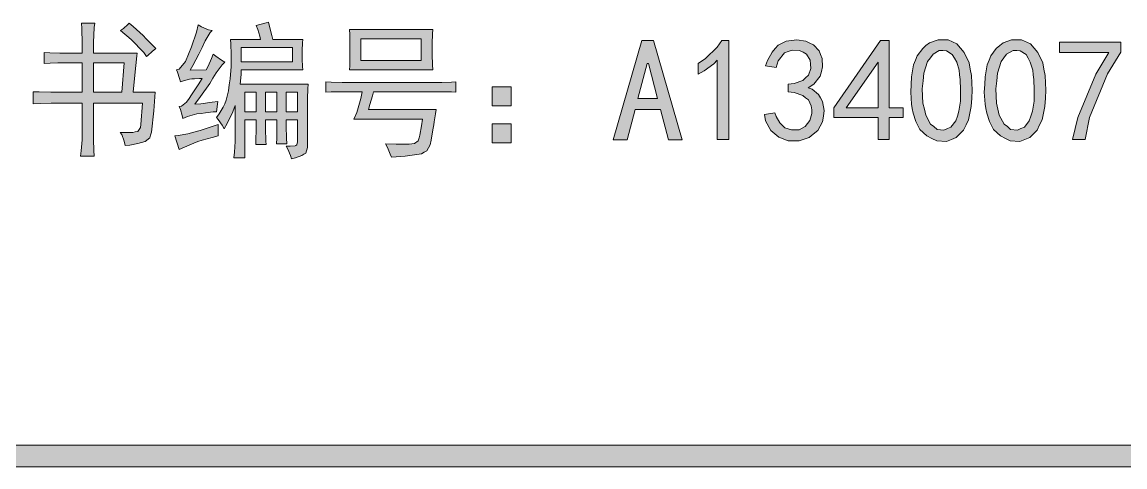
# Model space of a CAD drawing. Header units: millimetres. Extents: x 0 to 414, y 0 to 292.
# Drawn here: x 372.45 to 393.73, y 211.59 to 220.17 of the extents above; entities that cross this region are included whole.
import ezdxf

# ---------------------------------------------------------------- set-up
doc = ezdxf.new("R2010")
doc.units = ezdxf.units.MM

msp = doc.modelspace()

# ---------------------------------------------------------------- hatches: boundary and pattern name
h = msp.add_hatch(color=0)
h.paths.add_polyline_path([(373.609306, 219.572417), (373.609306, 219.759389), (373.605778, 220.048667), (373.598722, 220.147444), (373.85625, 220.147444), (373.842139, 220.066306), (373.831556, 219.777028), (373.831556, 219.572417), (374.674694, 219.572417), (374.664111, 219.523028), (374.625306, 219.145556), (374.597083, 218.817472), (375.020417, 218.817472), (374.992194, 218.457639), (374.946333, 218.044889), (374.932222, 217.991972), (374.914583, 217.939056), (374.826389, 217.8685), (374.759361, 217.847333), (374.688806, 217.829694), (374.530056, 217.797944), (374.441861, 217.787361), (374.424222, 217.875556), (374.374833, 218.002556), (374.343083, 218.041361), (374.441861, 218.037833), (374.590028, 218.041361), (374.635889, 218.051944), (374.685278, 218.062528), (374.734667, 218.136611), (374.741722, 218.196583), (374.773472, 218.605806), (373.831556, 218.605806), (373.831556, 218.020194), (373.831556, 217.907306), (373.838611, 217.692111), (373.842139, 217.586278), (373.577556, 217.586278), (373.595194, 217.688583), (373.609306, 217.896722), (373.609306, 218.009611), (373.609306, 218.605806), (373.090722, 218.605806), (373.013111, 218.605806), (372.801444, 218.602278), (372.667389, 218.595222), (372.667389, 218.828056), (372.783806, 218.824528), (373.006056, 218.817472), (373.111889, 218.817472), (373.609306, 218.817472), (373.609306, 219.385444), (373.178917, 219.385444), (373.143639, 219.385444), (372.995472, 219.378389), (372.879056, 219.371333), (372.879056, 219.583), (372.988417, 219.579472), (373.178917, 219.572417), (373.256528, 219.572417)])
h.paths.add_polyline_path([(374.374833, 218.817472), (374.420694, 219.385444), (373.831556, 219.385444), (373.831556, 218.817472)])
h = msp.add_hatch(color=0)
h.dxf.hatch_style = 2
h.paths.add_polyline_path([(374.519472, 220.147444), (374.593556, 220.087472), (374.724083, 219.967528), (374.787583, 219.911083), (374.847556, 219.851111), (374.971028, 219.727639), (375.031, 219.660611), (374.963972, 219.604167), (374.875778, 219.526556), (374.851083, 219.505389), (374.801694, 219.583), (374.55475, 219.833472), (374.353667, 220.006333), (374.410111, 220.048667), (374.49125, 220.12275)])
h = msp.add_hatch(color=0)
h.dxf.hatch_style = 2
h.paths.add_polyline_path([(376.117556, 220.006333), (376.082278, 219.971056), (375.987028, 219.812306), (375.923528, 219.681778), (375.860028, 219.554778), (375.747139, 219.332528), (375.694222, 219.240806), (376.004667, 219.251389), (376.039944, 219.318417), (376.106972, 219.466583), (376.138722, 219.55125), (376.188111, 219.512444), (376.301, 219.434833), (376.360972, 219.396028), (376.311583, 219.346639), (376.198694, 219.191417), (376.135194, 219.089111), (376.071694, 218.986806), (375.895306, 218.736333), (375.785944, 218.584639), (375.902361, 218.595222), (376.121083, 218.623444), (376.226917, 218.641083), (376.20575, 218.44), (376.138722, 218.436472), (375.990556, 218.418833), (375.905889, 218.40825), (375.82475, 218.397667), (375.644833, 218.348278), (375.553111, 218.309472), (375.539, 218.369444), (375.50725, 218.485861), (375.486083, 218.542306), (375.528417, 218.545833), (375.623667, 218.623444), (375.673056, 218.697528), (375.722444, 218.768083), (375.849444, 218.962111), (375.927056, 219.085583), (375.877667, 219.085583), (375.778889, 219.078528), (375.7295, 219.075), (375.680111, 219.067944), (375.567222, 219.039722), (375.50725, 219.018556), (375.489611, 219.085583), (375.450806, 219.202), (375.429639, 219.251389), (375.486083, 219.261972), (375.6025, 219.413667), (375.662472, 219.554778), (375.722444, 219.695889), (375.817694, 219.978111), (375.849444, 220.115694), (375.916472, 220.076889), (376.050528, 220.020444)])
h = msp.add_hatch(color=0)
h.paths.add_polyline_path([(377.204111, 220.172139), (377.225278, 220.083944), (377.271139, 219.914611), (377.292306, 219.837), (377.870861, 219.837), (377.863806, 219.7735), (377.85675, 219.621806), (377.85675, 219.540667), (377.85675, 219.456), (377.863806, 219.311361), (377.870861, 219.251389), (376.682, 219.251389), (376.678472, 219.166722), (376.664361, 219.029139), (376.660833, 218.972694), (377.969639, 218.972694), (377.962583, 218.8845), (377.959056, 218.697528), (377.959056, 218.595222), (377.959056, 217.829694), (377.959056, 217.748556), (377.923778, 217.642722), (377.884972, 217.621556), (377.849694, 217.596861), (377.72975, 217.554528), (377.648611, 217.533361), (377.630972, 217.596861), (377.581583, 217.720333), (377.546306, 217.776778), (377.623917, 217.776778), (377.719167, 217.783833), (377.736806, 217.790889), (377.754444, 217.801472), (377.768556, 217.857917), (377.768556, 217.907306), (377.768556, 218.284778), (377.546306, 218.284778), (377.546306, 218.164833), (377.553361, 217.932), (377.560417, 217.819111), (377.359333, 217.819111), (377.366389, 217.932), (377.369917, 218.164833), (377.369917, 218.284778), (377.147667, 218.284778), (377.147667, 218.115444), (377.154722, 217.875556), (377.15825, 217.808528), (376.960694, 217.808528), (376.964222, 217.875556), (376.971278, 218.115444), (376.971278, 218.284778), (376.749028, 218.284778), (376.749028, 217.554528), (376.537361, 217.554528), (376.547944, 217.660361), (376.562056, 217.864972), (376.562056, 217.96375), (376.562056, 218.563472), (376.516194, 218.44), (376.410361, 218.214222), (376.350389, 218.108389), (376.311583, 218.178944), (376.2375, 218.291833), (376.20575, 218.330639), (376.255139, 218.397667), (376.33275, 218.528194), (376.360972, 218.595222), (376.389194, 218.66225), (376.431528, 218.845694), (376.449167, 218.962111), (376.466806, 219.078528), (376.484444, 219.311361), (376.484444, 219.427778), (376.484444, 219.544194), (376.477389, 219.748806), (376.470333, 219.837), (377.048889, 219.837), (377.038306, 219.9005), (376.9995, 220.031028), (376.971278, 220.105111), (377.041833, 220.12275), (377.15825, 220.1545)])
h.paths.add_polyline_path([(377.669778, 219.406611), (377.669778, 219.681778), (376.682, 219.681778), (376.682, 219.406611)])
h.paths.add_polyline_path([(377.369917, 218.44), (377.369917, 218.817472), (377.147667, 218.817472), (377.147667, 218.44)])
h.paths.add_polyline_path([(377.768556, 218.44), (377.768556, 218.817472), (377.546306, 218.817472), (377.546306, 218.44)])
h.paths.add_polyline_path([(376.971278, 218.44), (376.971278, 218.817472), (376.749028, 218.817472), (376.749028, 218.44)])
h = msp.add_hatch(color=0)
h.paths.add_polyline_path([(380.375583, 220.0275), (380.368528, 219.942833), (380.365, 219.755861), (380.365, 219.650028), (380.365, 219.544194), (380.368528, 219.346639), (380.375583, 219.251389), (378.766917, 219.251389), (378.773972, 219.329), (378.7775, 219.512444), (378.7775, 219.618278), (378.7775, 219.727639), (378.773972, 219.93225), (378.766917, 220.0275)])
h.paths.add_polyline_path([(380.153333, 219.427778), (380.153333, 219.851111), (378.989167, 219.851111), (378.989167, 219.427778)])
h = msp.add_hatch(color=0)
h.paths.add_polyline_path([(385.187472, 217.896722), (384.922889, 217.896722), (384.767667, 218.485861), (384.280833, 218.485861), (384.125611, 217.896722), (383.8575, 217.896722), (384.411361, 219.815833), (384.633611, 219.815833)])
h.paths.add_polyline_path([(384.711222, 218.697528), (384.534833, 219.371333), (384.513667, 219.371333), (384.33375, 218.697528)])
h = msp.add_hatch(color=0)
h.dxf.hatch_style = 2
h.paths.add_polyline_path([(385.864806, 219.438361), (385.79425, 219.367806), (385.610806, 219.230222), (385.497917, 219.163194), (385.497917, 219.371333), (385.639028, 219.466583), (385.864806, 219.688833), (385.953, 219.815833), (386.087056, 219.815833), (386.087056, 217.907306), (385.864806, 217.907306)])
h = msp.add_hatch(color=0)
h.dxf.hatch_style = 2
h.paths.add_polyline_path([(386.774972, 218.387083), (386.976056, 218.418833), (386.997222, 218.348278), (387.067778, 218.228333), (387.117167, 218.178944), (387.170083, 218.133083), (387.293556, 218.09075), (387.367639, 218.09075), (387.441722, 218.094278), (387.561667, 218.15425), (387.607528, 218.214222), (387.649861, 218.270667), (387.688667, 218.404722), (387.685139, 218.478806), (387.678083, 218.556417), (387.621639, 218.672833), (387.568722, 218.711639), (387.515806, 218.753972), (387.346472, 218.813944), (387.230056, 218.828056), (387.230056, 218.972694), (387.346472, 218.983278), (387.515806, 219.046778), (387.568722, 219.096167), (387.621639, 219.145556), (387.6675, 219.276083), (387.660444, 219.357222), (387.656917, 219.434833), (387.582833, 219.55125), (387.519333, 219.590056), (387.452306, 219.625333), (387.311194, 219.632389), (387.233583, 219.604167), (387.1595, 219.579472), (387.039556, 219.42425), (386.997222, 219.293722), (386.796139, 219.329), (386.831417, 219.427778), (386.923139, 219.593583), (386.979583, 219.660611), (387.039556, 219.727639), (387.194778, 219.80525), (387.297083, 219.815833), (387.395861, 219.826417), (387.57225, 219.801722), (387.646333, 219.766444), (387.720417, 219.731167), (387.82625, 219.618278), (387.854472, 219.544194), (387.886222, 219.470111), (387.896806, 219.307833), (387.872111, 219.216111), (387.850944, 219.127917), (387.723944, 218.972694), (387.618111, 218.905667), (387.695722, 218.873917), (387.815667, 218.775139), (387.854472, 218.708111), (387.896806, 218.641083), (387.925028, 218.464694), (387.910917, 218.358861), (387.896806, 218.2495), (387.801556, 218.076639), (387.716889, 218.009611), (387.63575, 217.942583), (387.44525, 217.879083), (387.339417, 217.882611), (387.233583, 217.882611), (387.053667, 217.949639), (386.976056, 218.013139), (386.898444, 218.076639), (386.796139, 218.263611)])
h = msp.add_hatch(color=0)
h.paths.add_polyline_path([(388.96925, 218.330639), (388.115528, 218.330639), (388.115528, 218.517611), (389.015111, 219.815833), (389.180917, 219.815833), (389.180917, 218.517611), (389.449028, 218.517611), (389.449028, 218.330639), (389.180917, 218.330639), (389.180917, 217.907306), (388.96925, 217.907306)])
h.paths.add_polyline_path([(388.96925, 218.517611), (388.96925, 219.396028), (388.348361, 218.517611)])
h = msp.add_hatch(color=0)
h.paths.add_polyline_path([(389.60425, 218.969167), (389.607778, 219.113806), (389.650111, 219.346639), (389.685389, 219.434833), (389.720667, 219.5195), (389.8265, 219.660611), (389.89, 219.717056), (389.957028, 219.7735), (390.122833, 219.826417), (390.218083, 219.826417), (390.316861, 219.826417), (390.486194, 219.748806), (390.55675, 219.667667), (390.627306, 219.586528), (390.722556, 219.385444), (390.743722, 219.261972), (390.768417, 219.1385), (390.782528, 218.859806), (390.771944, 218.701056), (390.764889, 218.542306), (390.708444, 218.284778), (390.662583, 218.186), (390.613194, 218.087222), (390.472083, 217.946111), (390.380361, 217.907306), (390.285111, 217.8685), (390.098139, 217.879083), (390.002889, 217.924944), (389.907639, 217.974333), (389.773583, 218.097806), (389.734778, 218.175417), (389.695972, 218.253028), (389.643056, 218.415306), (389.625417, 218.5035), (389.607778, 218.588167), (389.597194, 218.821)])
h.paths.add_polyline_path([(389.837083, 219.036194), (389.819444, 218.880972), (389.830028, 218.609333), (389.85825, 218.489389), (389.886472, 218.372972), (389.978194, 218.203639), (390.041694, 218.15425), (390.105194, 218.101333), (390.235722, 218.083694), (390.30275, 218.115444), (390.369778, 218.143667), (390.465028, 218.267139), (390.496778, 218.358861), (390.525, 218.450583), (390.55675, 218.648139), (390.55675, 218.7575), (390.55675, 218.866861), (390.549694, 219.060889), (390.539111, 219.152611), (390.532056, 219.240806), (390.482667, 219.399556), (390.440333, 219.473639), (390.398, 219.544194), (390.288639, 219.618278), (390.218083, 219.621806), (390.147528, 219.625333), (390.027583, 219.554778), (389.974667, 219.484222), (389.92175, 219.410139), (389.851194, 219.187889)])
h = msp.add_hatch(color=0)
h.paths.add_polyline_path([(391.022417, 218.969167), (391.029472, 219.113806), (391.068278, 219.346639), (391.107083, 219.434833), (391.142361, 219.5195), (391.244667, 219.660611), (391.311694, 219.717056), (391.378722, 219.7735), (391.541, 219.826417), (391.639778, 219.826417), (391.735028, 219.826417), (391.904361, 219.748806), (391.974917, 219.667667), (392.049, 219.586528), (392.14425, 219.385444), (392.165417, 219.261972), (392.186583, 219.1385), (392.200694, 218.859806), (392.193639, 218.701056), (392.183056, 218.542306), (392.130139, 218.284778), (392.08075, 218.186), (392.034889, 218.087222), (391.893778, 217.946111), (391.798528, 217.907306), (391.703278, 217.8685), (391.516306, 217.879083), (391.421056, 217.924944), (391.325806, 217.974333), (391.195278, 218.097806), (391.156472, 218.175417), (391.117667, 218.253028), (391.061222, 218.415306), (391.043583, 218.5035), (391.029472, 218.588167), (391.015361, 218.821)])
h.paths.add_polyline_path([(391.25525, 219.036194), (391.237611, 218.880972), (391.248194, 218.609333), (391.276417, 218.489389), (391.304639, 218.372972), (391.396361, 218.203639), (391.459861, 218.15425), (391.523361, 218.101333), (391.653889, 218.083694), (391.720917, 218.115444), (391.787944, 218.143667), (391.883194, 218.267139), (391.914944, 218.358861), (391.946694, 218.450583), (391.974917, 218.648139), (391.974917, 218.7575), (391.974917, 218.866861), (391.967861, 219.060889), (391.960806, 219.152611), (391.950222, 219.240806), (391.900833, 219.399556), (391.8585, 219.473639), (391.819694, 219.544194), (391.706806, 219.618278), (391.639778, 219.621806), (391.569222, 219.625333), (391.44575, 219.554778), (391.392833, 219.484222), (391.339917, 219.410139), (391.272889, 219.187889)])
h = msp.add_hatch(color=0)
h.dxf.hatch_style = 2
h.paths.add_polyline_path([(392.719278, 217.907306), (392.818056, 218.330639), (393.167306, 219.166722), (393.417778, 219.583), (392.465278, 219.583), (392.465278, 219.784083), (393.650611, 219.784083), (393.650611, 219.593583), (393.389556, 219.173778), (393.047361, 218.330639), (392.962694, 217.907306)])
h = msp.add_hatch(color=0)
h.dxf.hatch_style = 2
h.paths.add_polyline_path([(380.442611, 219.007972), (380.548444, 219.007972), (380.735417, 219.0115), (380.820083, 219.018556), (380.820083, 218.817472), (380.735417, 218.824528), (380.548444, 218.828056), (380.442611, 218.828056), (379.232583, 218.828056), (379.211417, 218.750444), (379.162028, 218.581111), (379.133806, 218.485861), (380.442611, 218.485861), (380.424972, 218.397667), (380.400278, 218.245972), (380.393222, 218.186), (380.382639, 218.126028), (380.357944, 217.977861), (380.343833, 217.893194), (380.326194, 217.805), (380.259167, 217.688583), (380.209778, 217.660361), (380.160389, 217.628611), (379.842889, 217.58275), (379.578306, 217.565111), (379.553611, 217.625083), (379.500694, 217.752083), (379.465417, 217.819111), (379.6665, 217.815583), (379.916972, 217.815583), (379.969889, 217.819111), (380.022806, 217.826167), (380.093361, 217.882611), (380.111, 217.935528), (380.125111, 217.988444), (380.160389, 218.168361), (380.1745, 218.295361), (378.855111, 218.295361), (378.908028, 218.429417), (378.985639, 218.697528), (379.010333, 218.828056), (378.74575, 218.828056), (378.629333, 218.828056), (378.414139, 218.824528), (378.311833, 218.817472), (378.311833, 219.018556), (378.414139, 219.0115), (378.629333, 219.007972), (378.74575, 219.007972)])
h = msp.add_hatch(color=0)
h.dxf.hatch_style = 2
h.paths.add_polyline_path([(381.518583, 218.919778), (381.885472, 218.919778), (381.885472, 218.552889), (381.518583, 218.552889)])
h = msp.add_hatch(color=0)
h.dxf.hatch_style = 2
h.paths.add_polyline_path([(376.2375, 218.196583), (376.233972, 218.136611), (376.233972, 218.023722), (376.2375, 217.974333), (376.121083, 217.946111), (375.927056, 217.893194), (375.845917, 217.864972), (375.764778, 217.83675), (375.584861, 217.759139), (375.486083, 217.70975), (375.397889, 217.974333), (375.461389, 217.981389), (375.648361, 218.016667), (375.768306, 218.048417), (375.88825, 218.076639), (376.121083, 218.15425)])
h = msp.add_hatch(color=0)
h.dxf.hatch_style = 2
h.paths.add_polyline_path([(381.518583, 218.207167), (381.885472, 218.207167), (381.885472, 217.843806), (381.518583, 217.843806)])
h = msp.add_hatch(color=0)
h.dxf.hatch_style = 2
h.paths.add_polyline_path([(404.237472, 212.008861), (404.237472, 211.585528), (354.957944, 211.585528), (354.957944, 212.008861)])

# ---------------------------------------------------------------- linework, layer by layer
at = {"color": 0, "lineweight": 0}
for points in [[(373.609306, 219.572417), (373.609306, 219.759389), (373.605778, 220.048667), (373.598722, 220.147444), (373.85625, 220.147444), (373.842139, 220.066306), (373.831556, 219.777028), (373.831556, 219.572417), (374.674694, 219.572417), (374.664111, 219.523028), (374.625306, 219.145556), (374.597083, 218.817472), (375.020417, 218.817472), (374.992194, 218.457639), (374.946333, 218.044889), (374.932222, 217.991972), (374.914583, 217.939056), (374.826389, 217.8685), (374.759361, 217.847333), (374.688806, 217.829694), (374.530056, 217.797944), (374.441861, 217.787361), (374.424222, 217.875556), (374.374833, 218.002556), (374.343083, 218.041361), (374.441861, 218.037833), (374.590028, 218.041361), (374.635889, 218.051944), (374.685278, 218.062528), (374.734667, 218.136611), (374.741722, 218.196583), (374.773472, 218.605806), (373.831556, 218.605806), (373.831556, 218.020194), (373.831556, 217.907306), (373.838611, 217.692111), (373.842139, 217.586278), (373.577556, 217.586278), (373.595194, 217.688583), (373.609306, 217.896722), (373.609306, 218.009611), (373.609306, 218.605806), (373.090722, 218.605806), (373.013111, 218.605806), (372.801444, 218.602278), (372.667389, 218.595222), (372.667389, 218.828056), (372.783806, 218.824528), (373.006056, 218.817472), (373.111889, 218.817472), (373.609306, 218.817472), (373.609306, 219.385444), (373.178917, 219.385444), (373.143639, 219.385444), (372.995472, 219.378389), (372.879056, 219.371333), (372.879056, 219.583), (372.988417, 219.579472), (373.178917, 219.572417), (373.256528, 219.572417)], [(374.519472, 220.147444), (374.593556, 220.087472), (374.724083, 219.967528), (374.787583, 219.911083), (374.847556, 219.851111), (374.971028, 219.727639), (375.031, 219.660611), (374.963972, 219.604167), (374.875778, 219.526556), (374.851083, 219.505389), (374.801694, 219.583), (374.55475, 219.833472), (374.353667, 220.006333), (374.410111, 220.048667), (374.49125, 220.12275)], [(376.117556, 220.006333), (376.082278, 219.971056), (375.987028, 219.812306), (375.923528, 219.681778), (375.860028, 219.554778), (375.747139, 219.332528), (375.694222, 219.240806), (376.004667, 219.251389), (376.039944, 219.318417), (376.106972, 219.466583), (376.138722, 219.55125), (376.188111, 219.512444), (376.301, 219.434833), (376.360972, 219.396028), (376.311583, 219.346639), (376.198694, 219.191417), (376.135194, 219.089111), (376.071694, 218.986806), (375.895306, 218.736333), (375.785944, 218.584639), (375.902361, 218.595222), (376.121083, 218.623444), (376.226917, 218.641083), (376.20575, 218.44), (376.138722, 218.436472), (375.990556, 218.418833), (375.905889, 218.40825), (375.82475, 218.397667), (375.644833, 218.348278), (375.553111, 218.309472), (375.539, 218.369444), (375.50725, 218.485861), (375.486083, 218.542306), (375.528417, 218.545833), (375.623667, 218.623444), (375.673056, 218.697528), (375.722444, 218.768083), (375.849444, 218.962111), (375.927056, 219.085583), (375.877667, 219.085583), (375.778889, 219.078528), (375.7295, 219.075), (375.680111, 219.067944), (375.567222, 219.039722), (375.50725, 219.018556), (375.489611, 219.085583), (375.450806, 219.202), (375.429639, 219.251389), (375.486083, 219.261972), (375.6025, 219.413667), (375.662472, 219.554778), (375.722444, 219.695889), (375.817694, 219.978111), (375.849444, 220.115694), (375.916472, 220.076889), (376.050528, 220.020444)], [(377.204111, 220.172139), (377.225278, 220.083944), (377.271139, 219.914611), (377.292306, 219.837), (377.870861, 219.837), (377.863806, 219.7735), (377.85675, 219.621806), (377.85675, 219.540667), (377.85675, 219.456), (377.863806, 219.311361), (377.870861, 219.251389), (376.682, 219.251389), (376.678472, 219.166722), (376.664361, 219.029139), (376.660833, 218.972694), (377.969639, 218.972694), (377.962583, 218.8845), (377.959056, 218.697528), (377.959056, 218.595222), (377.959056, 217.829694), (377.959056, 217.748556), (377.923778, 217.642722), (377.884972, 217.621556), (377.849694, 217.596861), (377.72975, 217.554528), (377.648611, 217.533361), (377.630972, 217.596861), (377.581583, 217.720333), (377.546306, 217.776778), (377.623917, 217.776778), (377.719167, 217.783833), (377.736806, 217.790889), (377.754444, 217.801472), (377.768556, 217.857917), (377.768556, 217.907306), (377.768556, 218.284778), (377.546306, 218.284778), (377.546306, 218.164833), (377.553361, 217.932), (377.560417, 217.819111), (377.359333, 217.819111), (377.366389, 217.932), (377.369917, 218.164833), (377.369917, 218.284778), (377.147667, 218.284778), (377.147667, 218.115444), (377.154722, 217.875556), (377.15825, 217.808528), (376.960694, 217.808528), (376.964222, 217.875556), (376.971278, 218.115444), (376.971278, 218.284778), (376.749028, 218.284778), (376.749028, 217.554528), (376.537361, 217.554528), (376.547944, 217.660361), (376.562056, 217.864972), (376.562056, 217.96375), (376.562056, 218.563472), (376.516194, 218.44), (376.410361, 218.214222), (376.350389, 218.108389), (376.311583, 218.178944), (376.2375, 218.291833), (376.20575, 218.330639), (376.255139, 218.397667), (376.33275, 218.528194), (376.360972, 218.595222), (376.389194, 218.66225), (376.431528, 218.845694), (376.449167, 218.962111), (376.466806, 219.078528), (376.484444, 219.311361), (376.484444, 219.427778), (376.484444, 219.544194), (376.477389, 219.748806), (376.470333, 219.837), (377.048889, 219.837), (377.038306, 219.9005), (376.9995, 220.031028), (376.971278, 220.105111), (377.041833, 220.12275), (377.15825, 220.1545)], [(380.375583, 220.0275), (380.368528, 219.942833), (380.365, 219.755861), (380.365, 219.650028), (380.365, 219.544194), (380.368528, 219.346639), (380.375583, 219.251389), (378.766917, 219.251389), (378.773972, 219.329), (378.7775, 219.512444), (378.7775, 219.618278), (378.7775, 219.727639), (378.773972, 219.93225), (378.766917, 220.0275)], [(380.153333, 219.427778), (380.153333, 219.851111), (378.989167, 219.851111), (378.989167, 219.427778)], [(385.187472, 217.896722), (384.922889, 217.896722), (384.767667, 218.485861), (384.280833, 218.485861), (384.125611, 217.896722), (383.8575, 217.896722), (384.411361, 219.815833), (384.633611, 219.815833)], [(385.864806, 219.438361), (385.79425, 219.367806), (385.610806, 219.230222), (385.497917, 219.163194), (385.497917, 219.371333), (385.639028, 219.466583), (385.864806, 219.688833), (385.953, 219.815833), (386.087056, 219.815833), (386.087056, 217.907306), (385.864806, 217.907306)], [(386.774972, 218.387083), (386.976056, 218.418833), (386.997222, 218.348278), (387.067778, 218.228333), (387.117167, 218.178944), (387.170083, 218.133083), (387.293556, 218.09075), (387.367639, 218.09075), (387.441722, 218.094278), (387.561667, 218.15425), (387.607528, 218.214222), (387.649861, 218.270667), (387.688667, 218.404722), (387.685139, 218.478806), (387.678083, 218.556417), (387.621639, 218.672833), (387.568722, 218.711639), (387.515806, 218.753972), (387.346472, 218.813944), (387.230056, 218.828056), (387.230056, 218.972694), (387.346472, 218.983278), (387.515806, 219.046778), (387.568722, 219.096167), (387.621639, 219.145556), (387.6675, 219.276083), (387.660444, 219.357222), (387.656917, 219.434833), (387.582833, 219.55125), (387.519333, 219.590056), (387.452306, 219.625333), (387.311194, 219.632389), (387.233583, 219.604167), (387.1595, 219.579472), (387.039556, 219.42425), (386.997222, 219.293722), (386.796139, 219.329), (386.831417, 219.427778), (386.923139, 219.593583), (386.979583, 219.660611), (387.039556, 219.727639), (387.194778, 219.80525), (387.297083, 219.815833), (387.395861, 219.826417), (387.57225, 219.801722), (387.646333, 219.766444), (387.720417, 219.731167), (387.82625, 219.618278), (387.854472, 219.544194), (387.886222, 219.470111), (387.896806, 219.307833), (387.872111, 219.216111), (387.850944, 219.127917), (387.723944, 218.972694), (387.618111, 218.905667), (387.695722, 218.873917), (387.815667, 218.775139), (387.854472, 218.708111), (387.896806, 218.641083), (387.925028, 218.464694), (387.910917, 218.358861), (387.896806, 218.2495), (387.801556, 218.076639), (387.716889, 218.009611), (387.63575, 217.942583), (387.44525, 217.879083), (387.339417, 217.882611), (387.233583, 217.882611), (387.053667, 217.949639), (386.976056, 218.013139), (386.898444, 218.076639), (386.796139, 218.263611)], [(388.96925, 218.330639), (388.115528, 218.330639), (388.115528, 218.517611), (389.015111, 219.815833), (389.180917, 219.815833), (389.180917, 218.517611), (389.449028, 218.517611), (389.449028, 218.330639), (389.180917, 218.330639), (389.180917, 217.907306), (388.96925, 217.907306)], [(389.60425, 218.969167), (389.607778, 219.113806), (389.650111, 219.346639), (389.685389, 219.434833), (389.720667, 219.5195), (389.8265, 219.660611), (389.89, 219.717056), (389.957028, 219.7735), (390.122833, 219.826417), (390.218083, 219.826417), (390.316861, 219.826417), (390.486194, 219.748806), (390.55675, 219.667667), (390.627306, 219.586528), (390.722556, 219.385444), (390.743722, 219.261972), (390.768417, 219.1385), (390.782528, 218.859806), (390.771944, 218.701056), (390.764889, 218.542306), (390.708444, 218.284778), (390.662583, 218.186), (390.613194, 218.087222), (390.472083, 217.946111), (390.380361, 217.907306), (390.285111, 217.8685), (390.098139, 217.879083), (390.002889, 217.924944), (389.907639, 217.974333), (389.773583, 218.097806), (389.734778, 218.175417), (389.695972, 218.253028), (389.643056, 218.415306), (389.625417, 218.5035), (389.607778, 218.588167), (389.597194, 218.821)], [(391.022417, 218.969167), (391.029472, 219.113806), (391.068278, 219.346639), (391.107083, 219.434833), (391.142361, 219.5195), (391.244667, 219.660611), (391.311694, 219.717056), (391.378722, 219.7735), (391.541, 219.826417), (391.639778, 219.826417), (391.735028, 219.826417), (391.904361, 219.748806), (391.974917, 219.667667), (392.049, 219.586528), (392.14425, 219.385444), (392.165417, 219.261972), (392.186583, 219.1385), (392.200694, 218.859806), (392.193639, 218.701056), (392.183056, 218.542306), (392.130139, 218.284778), (392.08075, 218.186), (392.034889, 218.087222), (391.893778, 217.946111), (391.798528, 217.907306), (391.703278, 217.8685), (391.516306, 217.879083), (391.421056, 217.924944), (391.325806, 217.974333), (391.195278, 218.097806), (391.156472, 218.175417), (391.117667, 218.253028), (391.061222, 218.415306), (391.043583, 218.5035), (391.029472, 218.588167), (391.015361, 218.821)], [(392.719278, 217.907306), (392.818056, 218.330639), (393.167306, 219.166722), (393.417778, 219.583), (392.465278, 219.583), (392.465278, 219.784083), (393.650611, 219.784083), (393.650611, 219.593583), (393.389556, 219.173778), (393.047361, 218.330639), (392.962694, 217.907306)], [(377.669778, 219.406611), (377.669778, 219.681778), (376.682, 219.681778), (376.682, 219.406611)], [(389.837083, 219.036194), (389.819444, 218.880972), (389.830028, 218.609333), (389.85825, 218.489389), (389.886472, 218.372972), (389.978194, 218.203639), (390.041694, 218.15425), (390.105194, 218.101333), (390.235722, 218.083694), (390.30275, 218.115444), (390.369778, 218.143667), (390.465028, 218.267139), (390.496778, 218.358861), (390.525, 218.450583), (390.55675, 218.648139), (390.55675, 218.7575), (390.55675, 218.866861), (390.549694, 219.060889), (390.539111, 219.152611), (390.532056, 219.240806), (390.482667, 219.399556), (390.440333, 219.473639), (390.398, 219.544194), (390.288639, 219.618278), (390.218083, 219.621806), (390.147528, 219.625333), (390.027583, 219.554778), (389.974667, 219.484222), (389.92175, 219.410139), (389.851194, 219.187889)], [(391.25525, 219.036194), (391.237611, 218.880972), (391.248194, 218.609333), (391.276417, 218.489389), (391.304639, 218.372972), (391.396361, 218.203639), (391.459861, 218.15425), (391.523361, 218.101333), (391.653889, 218.083694), (391.720917, 218.115444), (391.787944, 218.143667), (391.883194, 218.267139), (391.914944, 218.358861), (391.946694, 218.450583), (391.974917, 218.648139), (391.974917, 218.7575), (391.974917, 218.866861), (391.967861, 219.060889), (391.960806, 219.152611), (391.950222, 219.240806), (391.900833, 219.399556), (391.8585, 219.473639), (391.819694, 219.544194), (391.706806, 219.618278), (391.639778, 219.621806), (391.569222, 219.625333), (391.44575, 219.554778), (391.392833, 219.484222), (391.339917, 219.410139), (391.272889, 219.187889)], [(374.374833, 218.817472), (374.420694, 219.385444), (373.831556, 219.385444), (373.831556, 218.817472)], [(384.711222, 218.697528), (384.534833, 219.371333), (384.513667, 219.371333), (384.33375, 218.697528)], [(388.96925, 218.517611), (388.96925, 219.396028), (388.348361, 218.517611)], [(380.442611, 219.007972), (380.548444, 219.007972), (380.735417, 219.0115), (380.820083, 219.018556), (380.820083, 218.817472), (380.735417, 218.824528), (380.548444, 218.828056), (380.442611, 218.828056), (379.232583, 218.828056), (379.211417, 218.750444), (379.162028, 218.581111), (379.133806, 218.485861), (380.442611, 218.485861), (380.424972, 218.397667), (380.400278, 218.245972), (380.393222, 218.186), (380.382639, 218.126028), (380.357944, 217.977861), (380.343833, 217.893194), (380.326194, 217.805), (380.259167, 217.688583), (380.209778, 217.660361), (380.160389, 217.628611), (379.842889, 217.58275), (379.578306, 217.565111), (379.553611, 217.625083), (379.500694, 217.752083), (379.465417, 217.819111), (379.6665, 217.815583), (379.916972, 217.815583), (379.969889, 217.819111), (380.022806, 217.826167), (380.093361, 217.882611), (380.111, 217.935528), (380.125111, 217.988444), (380.160389, 218.168361), (380.1745, 218.295361), (378.855111, 218.295361), (378.908028, 218.429417), (378.985639, 218.697528), (379.010333, 218.828056), (378.74575, 218.828056), (378.629333, 218.828056), (378.414139, 218.824528), (378.311833, 218.817472), (378.311833, 219.018556), (378.414139, 219.0115), (378.629333, 219.007972), (378.74575, 219.007972)], [(376.971278, 218.44), (376.971278, 218.817472), (376.749028, 218.817472), (376.749028, 218.44)], [(377.369917, 218.44), (377.369917, 218.817472), (377.147667, 218.817472), (377.147667, 218.44)], [(377.768556, 218.44), (377.768556, 218.817472), (377.546306, 218.817472), (377.546306, 218.44)], [(381.518583, 218.919778), (381.885472, 218.919778), (381.885472, 218.552889), (381.518583, 218.552889)], [(376.2375, 218.196583), (376.233972, 218.136611), (376.233972, 218.023722), (376.2375, 217.974333), (376.121083, 217.946111), (375.927056, 217.893194), (375.845917, 217.864972), (375.764778, 217.83675), (375.584861, 217.759139), (375.486083, 217.70975), (375.397889, 217.974333), (375.461389, 217.981389), (375.648361, 218.016667), (375.768306, 218.048417), (375.88825, 218.076639), (376.121083, 218.15425)], [(381.518583, 218.207167), (381.885472, 218.207167), (381.885472, 217.843806), (381.518583, 217.843806)], [(404.237472, 212.008861), (404.237472, 211.585528), (354.957944, 211.585528), (354.957944, 212.008861)]]:
    msp.add_lwpolyline(points, close=True, dxfattribs=at)

doc.saveas('drawing.dxf')
